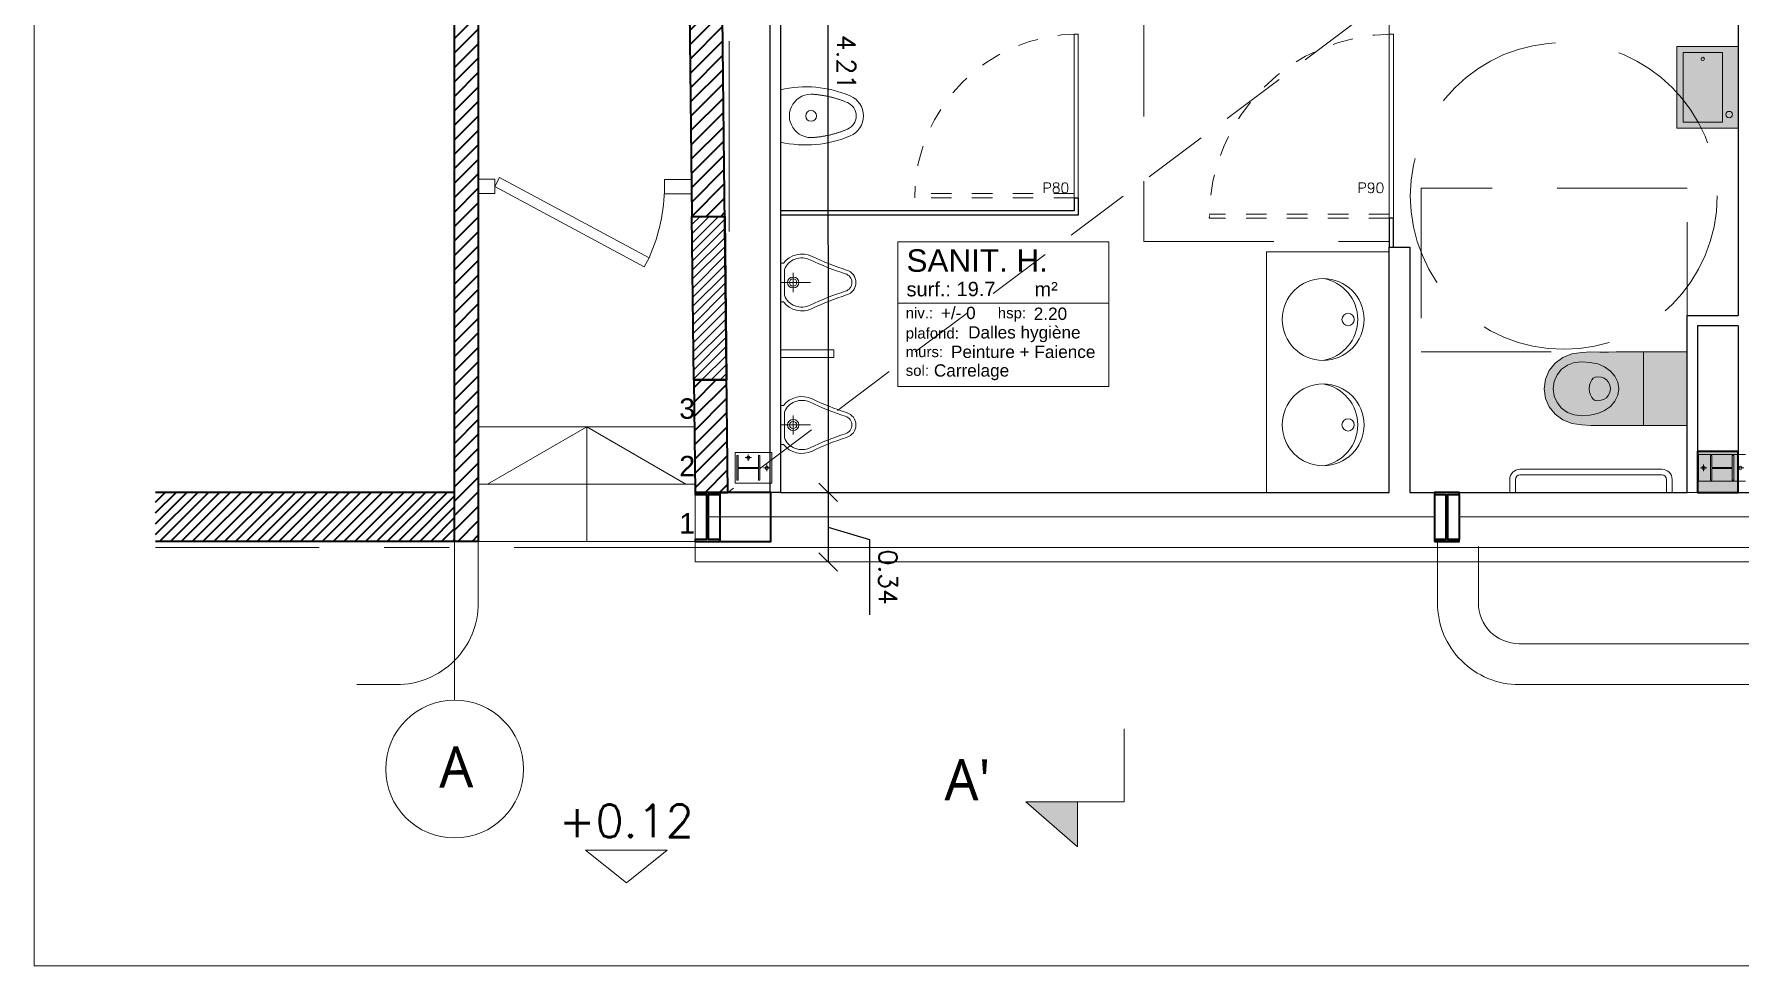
# Model space of a CAD drawing. Header units: metres. Extents: x -32.2 to 3, y -11.4 to 27.4.
# Drawn here: x -31 to -22.66, y -2.32 to 2.24 of the extents above; entities that cross this region are included whole.
import ezdxf
from ezdxf.enums import TextEntityAlignment as Align

# ---------------------------------------------------------------- set-up
doc = ezdxf.new("R2010")
doc.units = ezdxf.units.M
doc.header["$PDMODE"] = 35
for name, pattern in [('1808PS0Ex1$0$CENTER2', [28.575, 19.05, -3.175, 3.175, -3.175]), ('AXES', [2, 1.25, -0.25, 0.25, -0.25]), ('CONTINU', [0]), ('DASHED', [0.75, 0.5, -0.25]), ('DASHED2', [9.525, 6.35, -3.175]), ('INTERROMPU2', [9.525, 6.35, -3.175])]:
    doc.linetypes.add(name, pattern=pattern)
doc.layers.get('0').update_dxf_attribs({"linetype": 'CONTINUOUS'})
doc.layers.get('DEFPOINTS').update_dxf_attribs({"linetype": 'CONTINUOUS'})
for name, color, linetype, lineweight in [('1808PS0Ex1$0$Ar0-Axe2', 25, '1808PS0Ex1$0$CENTER2', 5), ('1808PS0Ex1$0$Ar2-Escalier', 25, 'CONTINUOUS', 9), ('1808PS0Ex1$0$Ar2-Maçon', 25, 'CONTINUOUS', 35), ('1808PS0Ex1$0$Ar2-Vue-FIN', 33, 'CONTINUOUS', 9), ('1808PS0Ex1$0$Ar7-Menuiserie', 25, 'CONTINUOUS', 9), ('Ar0-Axe1', 1, 'AXES', 5), ('Ar0-Cote', 1, 'CONTINUOUS', 5), ('Ar0-Etiquettes', 9, 'CONTINUOUS', 5), ('Ar0-Handicap', 8, 'INTERROMPU2', 5), ('Ar0-Hatch1', 1, 'CONTINUOUS', 5), ('Ar0-Niveau 2e', 1, 'CONTINUOUS', 5), ('Ar0-Texte1', 2, 'CONTINUOUS', 15), ('Ar0-Texte2', 6, 'CONTINUOUS', 15), ('Ar2-Maçon', 7, 'CONTINUOUS', 35), ('Ar2-Vue-FIN', 9, 'CONTINUOUS', 9), ('Ar3-Charpente', 6, 'CONTINUOUS', 18), ('Ar4-Plomberie', 1, 'CONTINUOUS', 5), ('Ar6-Cloison', 3, 'CONTINUOUS', 25), ('Ar6-Doublage', 2, 'CONTINUOUS', 25), ('Ar6-Projection', 1, 'DASHED2', 9), ('Ar7-Porte', 4, 'CONTINUOUS', 9), ('Ar8-Serrurerie', 4, 'CONTINUOUS', 18)]:
    doc.layers.add(name, color=color, linetype=linetype, lineweight=lineweight)
for name, color, linetype, lineweight, plot in [('1808PS0Ex1$0$Ar0-Invisible', 25, 'CONTINUOUS', 5, False), ('Ar0-Invisible', 42, 'CONTINUOUS', 5, False), ('Ar0-SU', 42, 'CONTINUOUS', 5, False)]:
    doc.layers.add(name, color=color, linetype=linetype, lineweight=lineweight, plot=plot)
doc.styles.add('1808PS0Ex1$0$arial', font='arial.ttf')
doc.styles.add('1808PS0Ex1$0$HELV', font='swiss.ttf')
doc.styles.add('arial', font='arial.ttf')
doc.styles.add('HELV', font='swiss.ttf')
doc.styles.get("Standard").update_dxf_attribs({"font": 'romans.shx'})
doc.linetypes.add('BATTING', pattern='A,0.0001,-0.1,[134,ltypeshp.shx,S=0.1,R=0,X=-0.1,Y=0],-0.2,[134,ltypeshp.shx,S=0.1,R=180,X=0.1,Y=0],-0.1', length=0.4001)
doc.dimstyles.new('50E', dxfattribs={"dimscale": 0.5, "dimtxt": 0.18, "dimasz": 0.18, "dimexe": 0.18, "dimexo": 0.0625, "dimgap": 0.09, "dimtad": 1, "dimzin": 0, "dimdsep": 46, "dimtxsty": 'Standard', "dimblk1": 'OBLIQUE', "dimblk2": 'OBLIQUE', "dimsah": 1, "dimcen": 0, "dimse1": 1, "dimse2": 1, "dimclrt": 256, "dimadec": 0, "dimazin": 0, "dimtfac": 1, "dimtofl": 0, "dimtmove": 0, "dimatfit": 3, "dimldrblk": 'OBLIQUE', "dimfxl": 1, "dimtolj": 1, "dimtzin": 0, "dimarcsym": 0})

# ---------------------------------------------------------------- blocks, each defined once
blk = doc.blocks.new('1808PS0Ex1$0$doors 83')
at = {"layer": '1808PS0Ex1$0$Ar7-Menuiserie'}
blk.add_lwpolyline([(0, 0), (0.7313, 0.3926), (0.7549, 0.3486), (0.0237, -0.0441), (0, 0)], dxfattribs=at)
at = {"layer": '1808PS0Ex1$0$Ar7-Menuiserie', "ltscale": 0.1}
blk.add_arc((-0.0392, -0.0048), 0.8692, 0.31956, 23.99179, dxfattribs=at)
blk = doc.blocks.new('1808PS0Ex1')
at = {"layer": '1808PS0Ex1$0$Ar2-Maçon'}
h = blk.add_hatch(dxfattribs=at)
h.set_pattern_fill('ANSI31', color=256, scale=0.4, style=0)
h.set_pattern_definition([(45, (-30.7073, -100), (-0.03535534, 0.03535534), [])])
h.paths.add_polyline_path([(-27.6167, 0.55), (-27.7769, 0.55), (-27.7706, 0), (-27.6106, 0)])
h.paths.add_polyline_path([(-28.7406, 9.2812), (-28.9006, 9.2812), (-28.9006, 6.0906), (-27.8406, 6.0906), (-27.7866, 1.3494), (-27.6262, 1.3494), (-27.6806, 6.2506), (-28.7406, 6.2506)])
h.paths.add_polyline_path([(-28.9006, 11.2112), (-28.7406, 11.2112), (-28.7406, 24.3785), (-6.0806, 24.3785), (-0.4017, 24.4068), (-0.3884, 23.602), (0.2715, 23.6128), (0.2551, 24.6101), (-6.0811, 24.5785), (-30.4082, 24.5785), (-30.4082, 24.3785), (-28.9006, 24.3785)])
h = blk.add_hatch(dxfattribs=at)
h.set_pattern_fill('ANSI31', color=256, scale=0.4, style=0)
h.set_pattern_definition([(45, (-28.946557, -100.24), (-0.03535534, 0.03535534), [])])
h.paths.add_polyline_path([(-28.8306, 5.2606), (-28.9466, 5.2606), (-28.9466, -0.24), (-28.8306, -0.24)])
h = blk.add_hatch(dxfattribs=at)
h.set_pattern_fill('ANSI31', color=256, scale=0.3, style=0)
h.set_pattern_definition([(45, (-30.7073, -0.24), (-0.0265165, 0.0265165), [])])
h.paths.add_polyline_path([(-28.9466, 0), (-30.4082, 0), (-30.4082, -0.24), (-28.9466, -0.24)])
at = {"layer": '1808PS0Ex1$0$Ar0-Axe2', "ltscale": 0.1}
for p, q in [((-28.9466, 26.0001), (-28.9466, -1.0162)), ((1.824, -0.27), (-30.4082, -0.27))]:
    blk.add_line(p, q, dxfattribs=at)
at = {"layer": '1808PS0Ex1$0$Ar0-Axe2'}
blk.add_circle((-28.9466, -1.3531), 0.3369, dxfattribs=at)
at = {"layer": '1808PS0Ex1$0$Ar0-Invisible'}
blk.add_lwpolyline([(2.9942, -2.3155), (-31.0021, -2.3155), (-31.0021, 26.1845), (2.9942, 26.1845)], close=True, dxfattribs=at)
at = {"layer": '1808PS0Ex1$0$Ar2-Escalier'}
for points in [[(-28.8306, 0.32), (-27.7706, 0.32)], [(-28.3006, 0.32), (-28.7855, 0.04)], [(-28.3006, -0.24), (-28.3006, 0.32)], [(-28.3006, 0.32), (-27.8156, 0.04)], [(-28.8306, 0.04), (-27.7706, 0.04)], [(-28.8306, -0.24), (-27.7706, -0.24)]]:
    blk.add_lwpolyline(points, dxfattribs=at)
at = {"layer": '1808PS0Ex1$0$Ar2-Maçon'}
for points in [[(-28.9006, 9.2812), (-28.9006, 6.0906), (-27.8406, 6.0906), (-27.7866, 1.3494)], [(-27.7769, 0.55), (-27.7706, 0), (-27.6106, 0), (-27.6806, 6.2506), (-28.7406, 6.2506), (-28.7406, 9.2812)], [(-28.8306, 5.2606), (-28.8306, -0.24), (-28.9466, -0.24), (-28.9466, 5.2606), (-28.8306, 5.2606)], [(-27.7866, 1.3494), (-27.6262, 1.3494)], [(-27.7769, 0.55), (-27.6167, 0.55)], [(-28.9466, 0), (-30.4082, 0)], [(-24.1556, -0.24), (-24.0356, -0.24), (-24.0356, -0.23), (-24.0906, -0.23), (-24.0906, -0.01), (-24.0356, -0.01), (-24.0356, 0), (-24.1556, 0), (-24.1556, -0.01), (-24.1006, -0.01), (-24.1006, -0.23), (-24.1556, -0.23), (-24.1556, -0.24)], [(-24.1556, -0.24), (-24.0356, -0.24), (-24.0356, -0.23), (-24.0906, -0.23), (-24.0906, -0.01), (-24.0356, -0.01), (-24.0356, 0), (-24.1556, 0), (-24.1556, -0.01), (-24.1006, -0.01), (-24.1006, -0.23), (-24.1556, -0.23), (-24.1556, -0.24)], [(-27.7706, -0.24), (-27.6506, -0.24), (-27.6506, -0.23), (-27.7056, -0.23), (-27.7056, -0.01), (-27.6506, -0.01), (-27.6506, 0), (-27.7706, 0), (-27.7706, -0.01), (-27.7156, -0.01), (-27.7156, -0.23), (-27.7706, -0.23), (-27.7706, -0.24)], [(-27.7706, -0.24), (-27.6506, -0.24), (-27.6506, -0.23), (-27.7056, -0.23), (-27.7056, -0.01), (-27.6506, -0.01), (-27.6506, 0), (-27.7706, 0), (-27.7706, -0.01), (-27.7156, -0.01), (-27.7156, -0.23), (-27.7706, -0.23), (-27.7706, -0.24)], [(-27.6506, -0.24), (-27.4006, -0.24), (-27.4006, 0), (-27.6506, 0), (-27.6506, -0.24)], [(-27.6506, -0.24), (-27.4006, -0.24), (-27.4006, 0), (-27.6506, 0), (-27.6506, -0.24)], [(-24.1556, -0.01), (-24.1556, -0.23)], [(-24.1556, -0.01), (-24.1556, -0.23)], [(-24.1556, -0.01), (-24.1556, -0.23)], [(-24.0356, -0.01), (-24.0356, -0.23)], [(-24.0356, -0.01), (-24.0356, -0.23)], [(-24.0356, -0.01), (-24.0356, -0.23)], [(-24.0356, -0.01), (-24.0356, -0.23)], [(-24.0356, -0.01), (-24.0356, -0.23)], [(-24.0356, -0.01), (-24.0356, -0.23)], [(-28.9466, -0.24), (-30.4082, -0.24)], [(-24.0356, -0.24), (-24.1556, -0.24)], [(-24.0356, -0.24), (-24.1556, -0.24)]]:
    blk.add_lwpolyline(points, dxfattribs=at)
at = {"layer": '1808PS0Ex1$0$Ar2-Vue-FIN'}
blk.add_lwpolyline([(-19.2806, 0), (-24.0356, 0)], dxfattribs=at)
for points in [[(-29.4251, -0.94), (-29.2306, -0.94, 0.414214), (-28.8306, -0.54), (-28.8306, -0.24)], [(-24.1418, -0.24), (-24.1418, -0.54, 0.414214), (-23.7418, -0.94), (-19.6606, -0.94)], [(-23.9418, -0.2651), (-23.9418, -0.54, 0.414214), (-23.7418, -0.74), (-19.6606, -0.74)]]:
    blk.add_lwpolyline(points, format="xyb", dxfattribs=at)
at = {"layer": '1808PS0Ex1$0$Ar7-Menuiserie'}
for points in [[(-28.8306, 1.4611), (-28.7506, 1.4611), (-28.7506, 1.5311), (-28.8306, 1.5311)], [(-28.8306, 1.4611), (-28.7506, 1.4611), (-28.7506, 1.5311), (-28.8306, 1.5311)], [(-28.8306, 1.4611), (-28.7506, 1.4611), (-28.7506, 1.5311), (-28.8306, 1.5311)], [(-27.7873, 1.4607), (-27.9206, 1.4607), (-27.9206, 1.5307), (-27.7873, 1.5307)], [(-27.7873, 1.4607), (-27.9206, 1.4607), (-27.9206, 1.5307), (-27.7873, 1.5307)], [(-27.7873, 1.4607), (-27.9206, 1.4607), (-27.9206, 1.5307), (-27.7873, 1.5307)], [(-27.7873, 1.4607), (-27.9206, 1.4607), (-27.9206, 1.5307), (-27.7873, 1.5307)], [(-27.7873, 1.4607), (-27.9206, 1.4607), (-27.9206, 1.5307), (-27.7873, 1.5307)], [(-27.7873, 1.4607), (-27.9206, 1.4607), (-27.9206, 1.5307), (-27.7873, 1.5307)]]:
    blk.add_lwpolyline(points, dxfattribs=at)
at = {"layer": '1808PS0Ex1$0$Ar7-Menuiserie', "xscale": -1, "rotation": 180}
blk.add_blockref('1808PS0Ex1$0$doors 83', (-28.7506, 1.4961), dxfattribs=at)
at = {"layer": '1808PS0Ex1$0$Ar0-Axe2', "insert": (-29.0239, -1.2437), "char_height": 0.2, "attachment_point": 1, "rotation": 0.69476, "style": '1808PS0Ex1$0$arial'}
blk.add_mtext_dynamic_manual_height_columns('{\\fSegoe UI Light|b0|i0|c0|p34;A}', width=4.621903, gutter_width=1, heights=[0], dxfattribs=at)
at = {"layer": '1808PS0Ex1$0$Ar2-Escalier', "char_height": 0.1, "attachment_point": 9, "style": '1808PS0Ex1$0$HELV'}
for s, insert in [('3\\P', (-27.7706, 0.3587)), ('2\\P', (-27.7706, 0.0787)), ('1\\P', (-27.7706, -0.2013))]:
    blk.add_mtext_dynamic_manual_height_columns(s, width=0.438254, gutter_width=4, heights=[0.2016], dxfattribs=dict(at, insert=insert))
blk = doc.blocks.new('VAR60x2')
for p, q in [((-0.6128, -0.6), (-0.6128, 0)), ((-0.6128, 0), (0.5635, 0)), ((0.5635, -0.6), (0.5635, 0)), ((-0.6128, -0.6), (0.5635, -0.6))]:
    blk.add_line(p, q)
for centre, radius in [((-0.2825, -0.3233), 0.2), ((0.2332, -0.3233), 0.2), ((-0.2825, -0.2013), 0.03), ((0.2332, -0.2013), 0.03)]:
    blk.add_circle(centre, radius)
for centre in [(-0.2825, -0.3566), (0.2332, -0.3566)]:
    blk.add_arc(centre, 0.2028, 9.46093, 170.53907)
blk = doc.blocks.new('WC2')
at = {"layer": 'Ar4-Plomberie'}
h = blk.add_hatch(color=255, dxfattribs=at)
h.dxf.hatch_style = 1
h.paths.add_polyline_path([(0.145, 0), (-0.145, 0, 0.157578), (-0.1105, -0.3869, 0.661383), (0.1104, -0.387, 0.157625)])
h.paths.add_polyline_path([(0.12, -0.17), (0.1199, -0.1741), (0.1194, -0.1782), (0.1193, -0.1823), (0.1188, -0.1864), (0.1187, -0.1906), (0.1182, -0.1946), (0.1178, -0.1987), (0.1174, -0.2028), (0.1169, -0.2069), (0.1165, -0.211), (0.1159, -0.2151), (0.1154, -0.2191), (0.1149, -0.2232), (0.1142, -0.2273), (0.1136, -0.2313), (0.113, -0.2354), (0.1123, -0.2395), (0.1117, -0.2435), (0.1107, -0.2475), (0.1101, -0.2516), (0.1093, -0.2556), (0.1087, -0.2597), (0.1059, -0.2717), (0.105, -0.2759), (0.1038, -0.2799), (0.103, -0.284), (0.1017, -0.288), (0.1009, -0.2921), (0.0997, -0.2962), (0.0986, -0.3002), (0.0975, -0.3042), (0.0963, -0.3082), (0.0951, -0.3122), (0.0938, -0.3162), (0.0926, -0.3202), (0.0913, -0.3242), (0.0899, -0.3282), (0.0886, -0.3321), (0.0873, -0.3361), (0.0858, -0.34), (0.0844, -0.344), (0.0828, -0.3479), (0.0814, -0.3518), (0.08, -0.3557), (0.0786, -0.3597), (0.0736, -0.3713, -0.661119), (-0.0736, -0.3714), (-0.0786, -0.3597), (-0.08, -0.3557), (-0.0814, -0.3518), (-0.0828, -0.3479), (-0.0844, -0.344), (-0.0858, -0.34), (-0.0873, -0.3361), (-0.0886, -0.3321), (-0.0899, -0.3282), (-0.0913, -0.3242), (-0.0926, -0.3202), (-0.0938, -0.3162), (-0.0951, -0.3122), (-0.0963, -0.3082), (-0.0975, -0.3042), (-0.0986, -0.3002), (-0.0997, -0.2962), (-0.1009, -0.2921), (-0.1017, -0.288), (-0.103, -0.284), (-0.1038, -0.2799), (-0.105, -0.2759), (-0.1059, -0.2717), (-0.1087, -0.2597), (-0.1093, -0.2556), (-0.1101, -0.2516), (-0.1107, -0.2475), (-0.1117, -0.2435), (-0.1123, -0.2395), (-0.113, -0.2354), (-0.1136, -0.2313), (-0.1142, -0.2273), (-0.1149, -0.2232), (-0.1154, -0.2191), (-0.1159, -0.2151), (-0.1165, -0.211), (-0.1169, -0.2069), (-0.1174, -0.2028), (-0.1178, -0.1987), (-0.1182, -0.1946), (-0.1187, -0.1906), (-0.1188, -0.1864), (-0.1193, -0.1823), (-0.1194, -0.1782), (-0.1199, -0.1741), (-0.12, -0.17, -1)], flags=16)
h.paths.add_polyline_path([(0.03, -0.17, -1), (-0.03, -0.17, -1)], flags=0)
h.paths.add_polyline_path([(-0.12, -0.17), (-0.1199, -0.1741), (-0.1194, -0.1782), (-0.1193, -0.1823), (-0.1188, -0.1864), (-0.1187, -0.1906), (-0.1182, -0.1946), (-0.1178, -0.1987), (-0.1174, -0.2028), (-0.1169, -0.2069), (-0.1165, -0.211), (-0.1159, -0.2151), (-0.1154, -0.2191), (-0.1149, -0.2232), (-0.1142, -0.2273), (-0.1136, -0.2313), (-0.113, -0.2354), (-0.1123, -0.2395), (-0.1117, -0.2435), (-0.1107, -0.2475), (-0.1101, -0.2516), (-0.1093, -0.2556), (-0.1087, -0.2597), (-0.1059, -0.2717), (-0.105, -0.2759), (-0.1038, -0.2799), (-0.103, -0.284), (-0.1017, -0.288), (-0.1009, -0.2921), (-0.0997, -0.2962), (-0.0986, -0.3002), (-0.0975, -0.3042), (-0.0963, -0.3082), (-0.0951, -0.3122), (-0.0938, -0.3162), (-0.0926, -0.3202), (-0.0913, -0.3242), (-0.0899, -0.3282), (-0.0886, -0.3321), (-0.0873, -0.3361), (-0.0858, -0.34), (-0.0844, -0.344), (-0.0828, -0.3479), (-0.0814, -0.3518), (-0.08, -0.3557), (-0.0786, -0.3597), (-0.0736, -0.3714, 0.661119), (0.0736, -0.3713), (0.0786, -0.3597), (0.08, -0.3557), (0.0814, -0.3518), (0.0828, -0.3479), (0.0844, -0.344), (0.0858, -0.34), (0.0873, -0.3361), (0.0886, -0.3321), (0.0899, -0.3282), (0.0913, -0.3242), (0.0926, -0.3202), (0.0938, -0.3162), (0.0951, -0.3122), (0.0963, -0.3082), (0.0975, -0.3042), (0.0986, -0.3002), (0.0997, -0.2962), (0.1009, -0.2921), (0.1017, -0.288), (0.103, -0.284), (0.1038, -0.2799), (0.105, -0.2759), (0.1059, -0.2717), (0.1087, -0.2597), (0.1093, -0.2556), (0.1101, -0.2516), (0.1107, -0.2475), (0.1117, -0.2435), (0.1123, -0.2395), (0.113, -0.2354), (0.1136, -0.2313), (0.1142, -0.2273), (0.1149, -0.2232), (0.1154, -0.2191), (0.1159, -0.2151), (0.1165, -0.211), (0.1169, -0.2069), (0.1174, -0.2028), (0.1178, -0.1987), (0.1182, -0.1946), (0.1187, -0.1906), (0.1188, -0.1864), (0.1193, -0.1823), (0.1194, -0.1782), (0.1199, -0.1741), (0.12, -0.17, 1)], flags=16)
blk.add_line((-0.145, 0), (0.145, 0), dxfattribs=at)
for points in [[(-0.12, -0.17), (-0.1199, -0.1741), (-0.1194, -0.1782), (-0.1193, -0.1823), (-0.1188, -0.1864), (-0.1187, -0.1906), (-0.1182, -0.1946), (-0.1178, -0.1987), (-0.1174, -0.2028), (-0.1169, -0.2069), (-0.1165, -0.211), (-0.1159, -0.2151), (-0.1154, -0.2191), (-0.1149, -0.2232), (-0.1142, -0.2273), (-0.1136, -0.2313), (-0.113, -0.2354), (-0.1123, -0.2395), (-0.1117, -0.2435), (-0.1107, -0.2475), (-0.1101, -0.2516), (-0.1093, -0.2556), (-0.1087, -0.2597), (-0.1059, -0.2717), (-0.105, -0.2759), (-0.1038, -0.2799), (-0.103, -0.284), (-0.1017, -0.288), (-0.1009, -0.2921), (-0.0997, -0.2962), (-0.0986, -0.3002), (-0.0975, -0.3042), (-0.0963, -0.3082), (-0.0951, -0.3122), (-0.0938, -0.3162), (-0.0926, -0.3202), (-0.0913, -0.3242), (-0.0899, -0.3282), (-0.0886, -0.3321), (-0.0873, -0.3361), (-0.0858, -0.34), (-0.0844, -0.344), (-0.0828, -0.3479), (-0.0814, -0.3518), (-0.08, -0.3557), (-0.0786, -0.3597), (-0.0736, -0.3713)], [(0.12, -0.17), (0.1199, -0.1741), (0.1194, -0.1782), (0.1193, -0.1823), (0.1188, -0.1864), (0.1187, -0.1906), (0.1182, -0.1946), (0.1178, -0.1987), (0.1174, -0.2028), (0.1169, -0.2069), (0.1165, -0.211), (0.1159, -0.2151), (0.1154, -0.2191), (0.1149, -0.2232), (0.1142, -0.2273), (0.1136, -0.2313), (0.113, -0.2354), (0.1123, -0.2395), (0.1117, -0.2435), (0.1107, -0.2475), (0.1101, -0.2516), (0.1093, -0.2556), (0.1087, -0.2597), (0.1059, -0.2717), (0.105, -0.2759), (0.1038, -0.2799), (0.103, -0.284), (0.1017, -0.288), (0.1009, -0.2921), (0.0997, -0.2962), (0.0986, -0.3002), (0.0975, -0.3042), (0.0963, -0.3082), (0.0951, -0.3122), (0.0938, -0.3162), (0.0926, -0.3202), (0.0913, -0.3242), (0.0899, -0.3282), (0.0886, -0.3321), (0.0873, -0.3361), (0.0858, -0.34), (0.0844, -0.344), (0.0828, -0.3479), (0.0814, -0.3518), (0.08, -0.3557), (0.0786, -0.3597), (0.0736, -0.3713)]]:
    blk.add_lwpolyline(points, dxfattribs=at)
blk.add_circle((0, -0.17), 0.03, dxfattribs=at)
for centre, radius, start, end in [((0.4709, -0.14), 0.6316, 167.19287, 203.0127), ((0, -0.17), 0.12, 352.4736, 187.5239), ((-0.4709, -0.14), 0.6316, 336.9874, 12.80713), ((0, -0.34), 0.08, 203.0126, 337.2732), ((0, -0.34), 0.12, 203.0126, 336.9874)]:
    blk.add_arc(centre, radius, start, end, dxfattribs=at)
blk = doc.blocks.new('B9')
at = {"layer": 'Ar4-Plomberie'}
h = blk.add_hatch(color=255, dxfattribs=at)
h.dxf.hatch_style = 1
h.paths.add_polyline_path([(-0.1188, -0.179, -0.451528), (-0.0672, -0.05), (0, -0.05), (0, -0.03), (-0.1012, -0.03), (-0.1012, -0.0454, 0.371247), (-0.1367, -0.188, -0.035909), (-0.0648, -0.3601, 0.322243), (0, -0.4067, 0.322243), (0.0648, -0.3601, -0.035909), (0.1367, -0.188, 0.371247), (0.1012, -0.0454), (0.1012, -0.03), (0, -0.03), (0, -0.05), (0.0672, -0.05, -0.451528), (0.1188, -0.179, 0.035909), (0.0459, -0.3538, -0.322243), (0, -0.3867, -0.322243), (-0.0459, -0.3538, 0.035909)])
h.paths.add_polyline_path([(0, -0.0933), (-0.0186, -0.0933, 0.414214), (0, -0.1119)], flags=16)
h.paths.add_polyline_path([(0.0186, -0.0933), (0, -0.0933), (0, -0.1119, 0.414214)], flags=16)
h.paths.add_polyline_path([(0, -0.0747), (0, -0.0933), (0.0186, -0.0933, 0.414214)], flags=16)
h.paths.add_polyline_path([(0, -0.0747, 0.414214), (-0.0186, -0.0933), (0, -0.0933)], flags=16)
h = blk.add_hatch(color=255, dxfattribs=at)
h.dxf.hatch_style = 1
h.paths.add_polyline_path([(0.1188, -0.179, 0.451528), (0.0672, -0.05), (0, -0.05), (0, -0.0647, -0.414214), (0.0286, -0.0933, -1), (-0.0286, -0.0933, -0.414214), (0, -0.0647), (0, -0.05), (-0.0672, -0.05, 0.451528), (-0.1188, -0.179, -0.035909), (-0.0459, -0.3538, 0.322243), (0, -0.3867, 0.322243), (0.0459, -0.3538, -0.035909)], flags=17)
h.paths.add_polyline_path([(0, -0.0933), (-0.0186, -0.0933, 0.414214), (0, -0.1119)], flags=16)
h.paths.add_polyline_path([(0.0186, -0.0933), (0, -0.0933), (0, -0.1119, 0.414214)], flags=16)
h.paths.add_polyline_path([(0, -0.0747), (0, -0.0933), (0.0186, -0.0933, 0.414214)], flags=16)
h.paths.add_polyline_path([(0, -0.0747, 0.414214), (-0.0186, -0.0933), (0, -0.0933)], flags=16)
h = blk.add_hatch(color=255, dxfattribs=at)
h.dxf.hatch_style = 1
h.paths.add_polyline_path([(0, -0.0647, 0.414214), (-0.0286, -0.0933), (-0.0186, -0.0933, -0.414214), (0, -0.0747)])
h = blk.add_hatch(color=255, dxfattribs=at)
h.dxf.hatch_style = 1
h.paths.add_polyline_path([(0, -0.0647), (0, -0.0747, -0.414214), (0.0186, -0.0933), (0.0286, -0.0933, 0.414214)])
h = blk.add_hatch(color=255, dxfattribs=at)
h.dxf.hatch_style = 1
h.paths.add_polyline_path([(-0.0186, -0.0933), (-0.0286, -0.0933, 0.414214), (0, -0.1219), (0, -0.1119, -0.414214)])
h = blk.add_hatch(color=255, dxfattribs=at)
h.dxf.hatch_style = 1
h.paths.add_polyline_path([(0.0286, -0.0933), (0.0186, -0.0933, -0.414214), (0, -0.1119), (0, -0.1219, 0.414214)])
at = {"layer": 'Ar4-Plomberie', "linetype": 'CONTINU'}
for p, q in [((-0.1012, -0.03), (-0.1012, -0.0454)), ((-0.1012, -0.03), (0.1012, -0.03)), ((-0.0672, -0.05), (0, -0.05)), ((0.0672, -0.05), (0, -0.05)), ((0.1012, -0.03), (0.1012, -0.0454))]:
    blk.add_line(p, q, dxfattribs=at)
at = {"layer": 'Ar4-Plomberie', "linetype": 'AXES'}
blk.add_line((0, -0.03), (0, -0.18), dxfattribs=at)
blk.add_lwpolyline([(-0.05, -0.0933), (0.05, -0.0933)], close=True, dxfattribs=at)
at = {"layer": 'Ar4-Plomberie', "linetype": 'CONTINU'}
for radius in [0.0286, 0.0186]:
    blk.add_circle((0, -0.0933), radius, dxfattribs=at)
for centre, radius, start, end in [((-0.0361, -0.1373), 0.1126, 125.31234, 206.7816), ((-0.0361, -0.1373), 0.0926, 109.5795, 206.7816), ((0.0361, -0.1373), 0.0926, 333.2184, 70.4205), ((0.0361, -0.1373), 0.1126, 333.2184, 54.68766), ((-1.2972, -0.7738), 1.3, 18.55533, 26.7816), ((-1.2972, -0.7738), 1.32, 18.55533, 26.7816), ((1.2972, -0.7738), 1.32, 153.2184, 161.44467), ((1.2972, -0.7738), 1.3, 153.2184, 161.44467), ((0, -0.3384), 0.0684, 198.05553, 270), ((0, -0.3384), 0.0484, 198.05553, 270), ((0, -0.3384), 0.0484, 270, 341.94447), ((0, -0.3384), 0.0684, 270, 341.94447)]:
    blk.add_arc(centre, radius, start, end, dxfattribs=at)
blk = doc.blocks.new('barre')
h = blk.add_hatch(color=255)
h.dxf.hatch_style = 1
h.paths.add_polyline_path([(-0.05, 0.0807), (-0.7444, 0.0807, 0.414214), (-0.7944, 0.0307), (-0.7944, -0.0307), (-0.7672, -0.0307), (-0.7672, 0.0307, -0.414214), (-0.7444, 0.0534), (-0.05, 0.0534, -0.414214), (-0.0273, 0.0307), (-0.0273, -0.0307), (0, -0.0307), (0, 0.0307, 0.414214)])
blk = doc.blocks.new('B22-PMR')
at = {"layer": 'Ar4-Plomberie'}
h = blk.add_hatch(color=255, dxfattribs=at)
h.dxf.hatch_style = 1
h.paths.add_polyline_path([(-0.1723, 0.1981), (-0.1722, -0.0107), (-0.1715, -0.186), (-0.1716, -0.2292), (-0.172, -0.2724), (-0.1692, -0.316), (-0.163, -0.3651), (-0.1452, -0.4093), (-0.1175, -0.4468), (-0.0818, -0.4757), (-0.0395, -0.4944), (0.0077, -0.5007), (0.0548, -0.4944), (0.0971, -0.4757), (0.1329, -0.4468), (0.1605, -0.4093), (0.1783, -0.3651), (0.1846, -0.316), (0.1874, -0.2724), (0.187, -0.2292), (0.1868, -0.186), (0.1875, -0.0107), (0.1877, 0.1981)])
at = {"layer": 'Ar0-Handicap', "ltscale": 0.1}
blk.add_lwpolyline([(-0.9723, -1.1019), (-0.1723, -1.1019), (-0.1723, 0.1981), (-0.9723, 0.1981)], close=True, dxfattribs=at)
at = {"layer": 'Ar4-Plomberie'}
for p, q in [((-0.1723, -0.0146), (0.1875, -0.0146)), ((-0.0534, -0.1548), (-0.0789, -0.1768)), ((-0.0243, -0.1407), (-0.0534, -0.1548)), ((0.0077, -0.1357), (-0.0243, -0.1407)), ((0.0396, -0.1407), (0.0077, -0.1357)), ((0.0687, -0.1548), (0.0396, -0.1407)), ((0.0943, -0.1768), (0.0687, -0.1548)), ((-0.1141, -0.2389), (-0.1211, -0.277)), ((-0.0997, -0.2053), (-0.1141, -0.2389)), ((-0.0789, -0.1768), (-0.0997, -0.2053)), ((-0.0509, -0.2388), (-0.0483, -0.2227)), ((-0.0492, -0.252), (-0.0509, -0.2388)), ((-0.0483, -0.2227), (-0.044, -0.2069)), ((-0.044, -0.2069), (-0.0365, -0.1961)), ((-0.0365, -0.1961), (-0.026, -0.1872)), ((-0.026, -0.1872), (-0.0143, -0.1809)), ((-0.0143, -0.1809), (-0.0032, -0.1775)), ((-0.0032, -0.1775), (0.0077, -0.1764)), ((0.0077, -0.1764), (0.0185, -0.1775)), ((0.0185, -0.1775), (0.0296, -0.1809)), ((0.0296, -0.1809), (0.0414, -0.1872)), ((0.0414, -0.1872), (0.0519, -0.1961)), ((0.0519, -0.1961), (0.0593, -0.2069)), ((0.0593, -0.2069), (0.0637, -0.2227)), ((0.0637, -0.2227), (0.0663, -0.2388)), ((0.0663, -0.2388), (0.0646, -0.252)), ((0.115, -0.2053), (0.0943, -0.1768)), ((0.1294, -0.2389), (0.115, -0.2053)), ((0.1364, -0.277), (0.1294, -0.2389)), ((-0.1211, -0.277), (-0.1244, -0.3145)), ((-0.1244, -0.3145), (-0.1206, -0.3538)), ((-0.0439, -0.2607), (-0.0492, -0.252)), ((-0.035, -0.2684), (-0.0439, -0.2607)), ((-0.0231, -0.2746), (-0.035, -0.2684)), ((-0.0089, -0.2786), (-0.0231, -0.2746)), ((0.0077, -0.2801), (-0.0089, -0.2786)), ((0.0243, -0.2786), (0.0077, -0.2801)), ((0.0384, -0.2746), (0.0243, -0.2786)), ((0.0504, -0.2684), (0.0384, -0.2746)), ((0.0592, -0.2607), (0.0504, -0.2684)), ((0.0646, -0.252), (0.0592, -0.2607)), ((0.136, -0.3538), (0.1397, -0.3145)), ((0.1397, -0.3145), (0.1364, -0.277)), ((-0.1206, -0.3538), (-0.1079, -0.3873)), ((-0.1079, -0.3873), (-0.0873, -0.4157)), ((-0.0873, -0.4157), (-0.0603, -0.4376)), ((0.0756, -0.4376), (0.1026, -0.4157)), ((0.1026, -0.4157), (0.1232, -0.3873)), ((0.1232, -0.3873), (0.136, -0.3538)), ((-0.0603, -0.4376), (-0.0283, -0.4518)), ((-0.0283, -0.4518), (0.0077, -0.4568)), ((0.0077, -0.4568), (0.0436, -0.4518)), ((0.0436, -0.4518), (0.0756, -0.4376))]:
    blk.add_line(p, q, dxfattribs=at)
blk.add_lwpolyline([(-0.1723, 0.1981), (-0.1722, -0.0107), (-0.1715, -0.186), (-0.1716, -0.2292), (-0.172, -0.2724), (-0.1692, -0.316), (-0.163, -0.3651), (-0.1452, -0.4093), (-0.1175, -0.4468), (-0.0818, -0.4757), (-0.0395, -0.4944), (0.0077, -0.5007), (0.0548, -0.4944), (0.0971, -0.4757), (0.1329, -0.4468), (0.1605, -0.4093), (0.1783, -0.3651), (0.1846, -0.316), (0.1874, -0.2724), (0.187, -0.2292), (0.1868, -0.186), (0.1875, -0.0107), (0.1877, 0.1981)], close=True, dxfattribs=at)
blk.add_lwpolyline([(0.5148, -0.6417), (0.4522, -0.6417, -0.414153), (0.429, -0.619), (0.429, 0.075, -0.414153), (0.4522, 0.0977), (0.5148, 0.0977), (0.5148, 0.1249), (0.4522, 0.1249, 0.414153), (0.4012, 0.075), (0.4012, -0.619, 0.414153), (0.4522, -0.669), (0.5148, -0.669)], format="xyb", close=True, dxfattribs=at)
at = {"layer": 'Ar4-Plomberie', "xscale": -0.9993387984527544, "yscale": 1.019808204382969, "zscale": 0.9993387984527544, "rotation": 90}
blk.add_blockref('barre', (0.4835, -0.669), dxfattribs=at)
blk = doc.blocks.new('Etiq-BIG-piece')
at = {"layer": 'Ar0-Texte1'}
blk.add_lwpolyline([(-0.4659, 0.6589), (0.5659, 0.6589), (0.5659, 0.3576), (-0.4659, 0.3576)], close=True, dxfattribs=at)
at = {"layer": 'Ar0-Texte2'}
blk.add_lwpolyline([(-0.4659, 0.6589), (0.5659, 0.6589), (0.5659, -0.05), (-0.4659, -0.05)], close=True, dxfattribs=at)
at = {"layer": 'Ar0-Texte1', "char_height": 0.07, "width": 0.155302, "attachment_point": 1, "style": 'HELV'}
for s, insert in [('surf.:', (-0.423, 0.4616)), ('m²', (0.2025, 0.4616))]:
    blk.add_mtext(s, dxfattribs=dict(at, insert=insert))
at = {"layer": 'Ar0-Texte1', "style": 'HELV'}
blk.add_attdef('NOM', (-0.423, 0.5117), '', height=0.11, rotation=360, dxfattribs=at)
blk.add_attdef('SURFACE', (-0.1783, 0.3926), '', height=0.07, dxfattribs=at)
at = {"layer": 'Ar0-Texte2', "width": 0.141184, "attachment_point": 1, "style": 'HELV'}
for s, insert, char_height in [('{\\fArial|b0|i0|c0|p34;niv.:}', (-0.4269, 0.3364), 0.052306), ('{\\fArial|b0|i0|c0|p34;hsp:}', (0.0233, 0.3364), 0.05229), ('{\\fArial|b0|i0|c0|p34;plafond:}', (-0.4269, 0.2377), 0.052306), ('{\\fArial|b0|i0|c0|p34;murs:}', (-0.4269, 0.1466), 0.052306), ('{\\fArial|b0|i0|c0|p34;sol:}', (-0.4269, 0.0554), 0.052306)]:
    blk.add_mtext(s, dxfattribs=dict(at, insert=insert, char_height=char_height))
at = {"layer": 'Ar0-Texte2', "style": 'HELV'}
for tag, p in [('NIV', (-0.2549, 0.2805)), ('HSP', (0.1991, 0.2767)), ('MTX-P', (-0.1218, 0.1855)), ('MTX-MURS', (-0.2055, 0.0904)), ('MTX-SOL', (-0.2891, -0.0007))]:
    blk.add_attdef(tag, p, '', height=0.06, rotation=360, dxfattribs=at)
blk = doc.blocks.new('niv0')
blk.add_lwpolyline([(-0.25, 0.2), (0.25, 0.2), (0, 0)], close=True)
blk.add_attdef('NIV0', text='', height=0.2).set_placement((0, 0.278), align=Align.CENTER)
blk = doc.blocks.new('1808-Porte 80 2mm')
at = {"layer": 'Ar7-Porte', "color": 250, "linetype": 'DASHED', "ltscale": 0.06}
for p, q in [((-25.9474, 2.3913), (-26.7274, 2.3913)), ((-25.9474, 2.4113), (-26.7272, 2.4113))]:
    blk.add_line(p, q, dxfattribs=at)
at = {"layer": 'Ar7-Porte'}
blk.add_lwpolyline([(-25.9474, 3.1913), (-25.9474, 2.3913), (-25.9274, 2.3913), (-25.9274, 3.1913)], close=True, dxfattribs=at)
at = {"layer": 'Ar7-Porte', "color": 250, "linetype": 'DASHED', "ltscale": 0.06}
blk.add_arc((-25.9274, 2.3913), 0.8, 90, 180, dxfattribs=at)
at = {"layer": 'Ar7-Porte'}
blk.add_text('P80', height=0.05, dxfattribs=at).set_placement((-26.1022, 2.4144))
blk = doc.blocks.new('1808-Porte 90 2mm')
at = {"layer": 'Ar7-Porte', "color": 250, "linetype": 'DASHED', "ltscale": 0.06}
for p, q in [((-24.4074, 1.3413), (-25.2874, 1.3413)), ((-24.4074, 1.3613), (-25.2872, 1.3613))]:
    blk.add_line(p, q, dxfattribs=at)
at = {"layer": 'Ar7-Porte'}
blk.add_lwpolyline([(-24.4074, 2.2413), (-24.4074, 1.3413), (-24.3874, 1.3413), (-24.3874, 2.2413)], close=True, dxfattribs=at)
at = {"layer": 'Ar7-Porte', "color": 250, "linetype": 'DASHED', "ltscale": 0.06}
blk.add_arc((-24.3874, 1.3413), 0.9, 90, 180, dxfattribs=at)
at = {"layer": 'Ar7-Porte', "text_generation_flag": 6}
blk.add_text('P90', height=0.05, rotation=180, dxfattribs=at).set_placement((-24.5622, 1.4644))
blk = doc.blocks.new('LAVE MAIN PMR Plan')
at = {"layer": 'Ar0-Handicap'}
h = blk.add_hatch(color=255, dxfattribs=at)
h.dxf.hatch_style = 1
h.paths.add_polyline_path([(-19.614, -48.2989), (-19.614, -47.8989), (-19.314, -47.8989), (-19.314, -48.2989)])
at = {"layer": 'Ar4-Plomberie'}
for points in [[(-19.614, -48.2989), (-19.614, -47.8989), (-19.314, -47.8989), (-19.314, -48.2989)], [(-19.584, -48.2689), (-19.584, -47.9289), (-19.3911, -47.9289), (-19.3911, -48.2689)]]:
    blk.add_lwpolyline(points, close=True, dxfattribs=at)
for centre, radius in [((-19.4875, -47.96), 0.00795), ((-19.3587, -48.2321), 0.0157)]:
    blk.add_circle(centre, radius, dxfattribs=at)
blk = doc.blocks.new('_OBLIQUE')
at = {"color": 0, "linetype": 'ByBlock'}
blk.add_line((-0.5, -0.5), (0.5, 0.5), dxfattribs=at)
blk = doc.blocks.new('*D43')
at = {"layer": 'Ar0-Cote', "color": 0, "lineweight": -2, "transparency": 16777216}
blk.add_line((-27.1227, 4.206), (-27.1205, 0.0002), dxfattribs=at)
at = {"layer": 'DEFPOINTS', "color": 0, "transparency": 16777216}
for p in [(-27.6187, 4.2058), (-27.4106, 0), (-27.1205, 0.0002)]:
    blk.add_point(p, dxfattribs=at)
at = {"layer": 'Ar0-Cote', "color": 0, "lineweight": -2, "transparency": 16777216, "xscale": 0.09, "yscale": 0.09, "zscale": 0.09}
for p, rotation in [((-27.1227, 4.206), 90.02999793016518), ((-27.1205, 0.0002), 270.0299979301652)]:
    blk.add_blockref('_OBLIQUE', p, dxfattribs=dict(at, rotation=rotation))
at = {"layer": 'Ar0-Cote', "transparency": 16777216, "insert": (-27.0316, 2.1031), "char_height": 0.09, "attachment_point": 5, "rotation": 270.03}
blk.add_mtext('\\A1;4.21', dxfattribs=at)
blk = doc.blocks.new('*D44')
at = {"layer": 'Ar0-Cote', "color": 0, "lineweight": -2, "transparency": 16777216}
for p, q in [((-27.1205, 0.0002), (-27.1203, -0.3398)), ((-27.1204, -0.1698), (-26.9179, -0.2305)), ((-26.9179, -0.2305), (-26.9177, -0.5991))]:
    blk.add_line(p, q, dxfattribs=at)
at = {"layer": 'DEFPOINTS', "color": 0, "transparency": 16777216}
for p in [(-27.4106, 0), (-27.4106, -0.34), (-27.1203, -0.3398)]:
    blk.add_point(p, dxfattribs=at)
at = {"layer": 'Ar0-Cote', "color": 0, "lineweight": -2, "transparency": 16777216, "xscale": 0.09, "yscale": 0.09, "zscale": 0.09}
for p, rotation in [((-27.1205, 0.0002), 90.02999793016518), ((-27.1203, -0.3398), 270.0299979301652)]:
    blk.add_blockref('_OBLIQUE', p, dxfattribs=dict(at, rotation=rotation))
at = {"layer": 'Ar0-Cote', "transparency": 16777216, "insert": (-26.8278, -0.4147), "char_height": 0.09, "attachment_point": 5, "rotation": 270.03}
blk.add_mtext('\\A1;0.34', dxfattribs=at)
blk = doc.blocks.new('A$C72130BBE')
for points in [[(149, 122.5), (149, 180), (157, 180), (157, 60), (149, 60), (149, 117.5), (51, 117.5), (51, 60), (43, 60), (43, 180), (51, 180), (51, 122.5)], [(4909, 122.5), (4909, 180), (4917, 180), (4917, 60), (4909, 60), (4909, 117.5), (4811, 117.5), (4811, 60), (4803, 60), (4803, 180), (4811, 180), (4811, 122.5)]]:
    blk.add_hatch(color=256).paths.add_polyline_path(points, flags=17)
for p, q in [((215, 195), (35, 195)), ((35, 195), (35, 45)), ((43, 60), (43, 180)), ((43, 180), (51, 180)), ((51, 180), (51, 122.5)), ((116, 170), (84, 170)), ((100, 154), (100, 186)), ((157, 180), (149, 180)), ((149, 180), (149, 122.5)), ((157, 180), (157, 60)), ((215, 195), (215, 45)), ((4745, 185), (4745, 55)), ((4745, 185), (4975, 185)), ((4803, 60), (4803, 180)), ((4803, 180), (4811, 180)), ((4811, 180), (4811, 122.5)), ((4917, 180), (4909, 180)), ((4909, 180), (4909, 122.5)), ((4917, 180), (4917, 60)), ((51, 122.5), (149, 122.5)), ((149, 117.5), (51, 117.5)), ((51, 117.5), (51, 60)), ((149, 60), (149, 117.5)), ((174, 120), (206, 120)), ((190, 104), (190, 136)), ((4786, 120), (4754, 120)), ((4770, 136), (4770, 104)), ((4811, 122.5), (4909, 122.5)), ((4909, 117.5), (4811, 117.5)), ((4811, 117.5), (4811, 60)), ((4909, 60), (4909, 117.5)), ((4966, 120), (4934, 120)), ((215, 45), (35, 45)), ((51, 60), (43, 60)), ((157, 60), (149, 60)), ((4745, 55), (4975, 55)), ((4811, 60), (4803, 60)), ((4917, 60), (4909, 60))]:
    blk.add_line(p, q)
for centre in [(100, 170), (190, 120), (4770, 120), (4950, 120)]:
    blk.add_circle(centre, 8)

msp = doc.modelspace()

# ---------------------------------------------------------------- hatches: boundary and pattern name
at = {"layer": 'Ar0-Axe1'}
msp.add_hatch(color=256, dxfattribs=at).paths.add_polyline_path([(-25.9022, -1.5127), (-25.9022, -1.7331), (-26.1545, -1.5127)])
at = {"layer": 'Ar0-Hatch1'}
h = msp.add_hatch(dxfattribs=at)
h.set_pattern_fill('ANSI31', color=256, scale=0.01)
h.paths.add_polyline_path([(-9.5839, 7.0345), (-9.4242, 7.0345), (-9.4242, 7.9345), (-9.5839, 7.9345)])
h.paths.add_polyline_path([(-9.4201, 4.627), (-9.5809, 4.627), (-9.5809, 5.527), (-9.4201, 5.527)])
h.paths.add_polyline_path([(-9.4201, 2.7451), (-9.5809, 2.7451), (-9.5809, 3.6451), (-9.4201, 3.6451)])
h.paths.add_polyline_path([(-27.6167, 0.55), (-27.7769, 0.55), (-27.7866, 1.3494), (-27.6258, 1.3494)])
h.paths.add_polyline_path([(-9.5844, 8.6237), (-9.4247, 8.6237), (-9.4251, 9.2472), (-9.5848, 9.2472)])
at = {"layer": 'Ar2-Maçon'}
h = msp.add_hatch(color=250, dxfattribs=at)
h.dxf.hatch_style = 1
h.paths.add_polyline_path([(-22.8711, -0.0001), (-22.6711, -0.0001), (-22.6711, 0.1999), (-22.8711, 0.1999)])

# ---------------------------------------------------------------- linework, layer by layer
at = {"layer": 'Ar0-Axe1'}
for points in [[(-26.1545, -1.5127), (-25.6731, -1.5127), (-25.6731, -1.1566)], [(-26.1545, -1.5127), (-25.9022, -1.7331), (-25.9022, -1.5127)]]:
    msp.add_lwpolyline(points, dxfattribs=at)
at = {"layer": 'Ar0-Handicap', "ltscale": 0.1}
msp.add_lwpolyline([(-25.5774, 3.4263), (-25.5774, 1.2263), (-24.3774, 1.2263), (-24.3774, 3.4263)], close=True, dxfattribs=at)
at = {"layer": 'Ar0-Handicap'}
for points in [[(-27.6037, 2.2063), (-27.6037, 1.2763)], [(-27.4037, 2.2063), (-27.4037, 1.2763)], [(-27.3537, 2.2063), (-27.3537, 1.2763)], [(-27.4037, 1.2063), (-27.4037, 0)], [(-27.3537, 1.2063), (-27.3537, 0)]]:
    msp.add_lwpolyline(points, dxfattribs=at)
at = {"layer": 'Ar0-Handicap', "ltscale": 0.1}
msp.add_circle((-23.5245, 1.4499), 0.75, dxfattribs=at)
at = {"layer": 'Ar0-Invisible'}
msp.add_lwpolyline([(2.9942, -2.3155), (-31.0021, -2.3155), (-31.0021, 26.1845), (2.9942, 26.1845)], close=True, dxfattribs=at)
at = {"layer": 'Ar0-SU'}
msp.add_lwpolyline([(-27.3537, 2.2763), (-27.3537, 2.2063), (-27.3537, 2.2063), (-27.3537, 1.2763), (-27.3537, 1.2763), (-27.3537, 1.2063), (-27.3537, 1.2063), (-27.3537, 0), (-24.3774, 0), (-24.3774, 1.2), (-24.2774, 1.2), (-24.2774, 0.24), (-24.2774, 0.24), (-24.2774, 0), (-22.9211, 0), (-22.9211, 0.8648), (-22.6711, 0.8648), (-22.6711, 2.3063)], dxfattribs=at)
at = {"layer": 'Ar2-Maçon'}
for points in [[(-27.6167, 0.55), (-27.7769, 0.55), (-27.7866, 1.3494), (-27.6258, 1.3494)], [(-22.8711, -0.0001), (-22.6711, -0.0001), (-22.6711, 0.1999), (-22.8711, 0.1999)]]:
    msp.add_lwpolyline(points, close=True, dxfattribs=at)
at = {"layer": 'Ar2-Vue-FIN', "linetype": 'BATTING', "ltscale": 0.2}
for points in [[(-24.1556, -0.12), (-27.7056, -0.12)], [(-19.2898, -0.12), (-24.0356, -0.12)]]:
    msp.add_lwpolyline(points, dxfattribs=at)
at = {"layer": 'Ar4-Plomberie'}
msp.add_lwpolyline([(-27.3537, 0.6594), (-27.0927, 0.6594), (-27.0927, 0.6969), (-27.3537, 0.6969)], close=True, dxfattribs=at)
at = {"layer": 'Ar6-Cloison'}
for p, q in [((-25.9174, 1.4413), (-25.8974, 1.4413)), ((-25.9174, 1.4413), (-25.9174, 1.3763)), ((-25.8974, 1.4413), (-25.8974, 1.3563)), ((-25.9174, 1.3763), (-27.3537, 1.3763)), ((-25.8974, 1.3563), (-27.3537, 1.3563))]:
    msp.add_line(p, q, dxfattribs=at)
for points in [[(-25.8974, 5.1729), (-25.8974, 4.8529), (-25.7712, 4.8529), (-25.7712, 4.7529), (-25.8974, 4.7529), (-25.8974, 4.3063), (-25.8974, 4.2063), (-27.3537, 4.2063), (-27.3537, 0), (-27.4037, 0), (-27.4037, 4.2063), (-27.6582, 4.2057), (-27.6582, 4.3056), (-25.9974, 4.3063), (-25.9974, 5.1729), (-25.8974, 5.1729)], [(-22.6711, 0.8148), (-22.6711, 0), (-22.5711, 0), (-22.5711, 2.2063), (-22.5711, 4.7521)], [(-22.9211, 4.2063), (-22.9211, 2.3063), (-22.6711, 2.3063), (-22.6711, 0.8648)], [(-24.3574, 1.2), (-24.3574, 1.3413), (-24.3774, 1.3413), (-24.3774, 1.2)], [(-24.3774, 0), (-24.3774, 1.2), (-24.2774, 1.2), (-24.2774, 0.24)], [(-22.9211, 0), (-22.9211, 0.8648), (-22.6711, 0.8648)], [(-22.6711, 0.8148), (-22.8711, 0.8148), (-22.8711, 0)]]:
    msp.add_lwpolyline(points, dxfattribs=at)
at = {"layer": 'Ar6-Doublage'}
for points in [[(-24.2774, 0.24), (-24.2774, 0.24), (-24.2774, 0), (-22.9211, 0)], [(-27.3537, 0), (-24.3774, 0)], [(-22.8711, 0), (-22.6711, 0)]]:
    msp.add_lwpolyline(points, dxfattribs=at)
at = {"layer": 'Ar6-Projection', "ltscale": 0.05, "transparency": 33554559}
msp.add_lwpolyline([(-19.1998, 6.3044), (-27.6106, 0)], dxfattribs=at)
at = {"layer": 'Ar8-Serrurerie'}
msp.add_lwpolyline([(-27.7706, -0.27), (-27.7706, 0)], dxfattribs=at)
msp.add_lwpolyline([(-19.1606, -0.34), (-27.7706, -0.34), (-27.7706, -0.27), (-19.1606, -0.27)], close=True, dxfattribs=at)

# ---------------------------------------------------------------- block references
at = {"layer": 'Ar0-Etiquettes'}
msp.add_blockref('Etiq-BIG-piece', (-26.3143, 0.5672), dxfattribs=at).add_auto_attribs({'NOM': 'SANIT. H.', 'SURFACE': '19.7', 'NIV': '+/- 0', 'HSP': '2.20', 'MTX-P': 'Dalles hygiène', 'MTX-MURS': 'Peinture + Faience', 'MTX-SOL': 'Carrelage'})
at = {"layer": 'Ar0-Niveau 2e'}
ref = msp.add_blockref('niv0', (-28.1069, -1.9091), dxfattribs=dict(at, xscale=0.8, yscale=0.8, zscale=1.2))
ref.add_attrib('NIV0', '+0.12', dxfattribs={"layer": '0', "height": 0.16, "oblique": 360}).set_placement((-28.1069, -1.6864), align=Align.CENTER)
at = {"layer": 'Ar3-Charpente', "color": 142, "true_color": 0x09a3d3}
msp.add_blockref('1808PS0Ex1', (0, 0), dxfattribs=at)
at = {"layer": 'Ar4-Plomberie'}
msp.add_blockref('LAVE MAIN PMR Plan', (-3.3571, 50.08), dxfattribs=at)
at = {"layer": 'Ar4-Plomberie', "xscale": 0.8843883645054118, "yscale": 0.8821191732815803, "zscale": 0.8843883645054118, "rotation": 90}
msp.add_blockref('WC2', (-27.3537, 1.8413), dxfattribs=at)
at = {"layer": 'Ar4-Plomberie', "rotation": 270}
msp.add_blockref('B22-PMR', (-23.1192, 0.5148), dxfattribs=at)
at = {"layer": 'Ar4-Plomberie', "color": 253, "yscale": 0.9798699264913466, "zscale": 0.935440154934895, "rotation": 90}
for p, xscale in [((-27.3831, 1.0266), 0.935440154934895), ((-27.3831, 0.3297), -0.935440154934895)]:
    msp.add_blockref('B9', p, dxfattribs=dict(at, xscale=xscale))
at = {"layer": 'Ar4-Plomberie', "xscale": -1, "rotation": 270}
msp.add_blockref('VAR60x2', (-24.3774, 0.6127), dxfattribs=at)
at = {"layer": 'Ar7-Porte'}
for name, p in [('1808-Porte 80 2mm', (0.03, -0.95)), ('1808-Porte 90 2mm', (0.03, 0))]:
    msp.add_blockref(name, p, dxfattribs=at)
at = {"layer": 'Ar8-Serrurerie', "xscale": 0.001, "yscale": 0.001, "zscale": 0.001}
msp.add_blockref('A$C72130BBE', (-27.6106, 0), dxfattribs=at)

# ---------------------------------------------------------------- texts
at = {"layer": 'Ar0-Axe1', "insert": (-26.5516, -1.3052), "char_height": 0.2, "attachment_point": 1, "style": 'arial'}
msp.add_mtext_dynamic_manual_height_columns("{\\fSegoe UI Light|b0|i0|c0|p34;A'}", width=0.361627, gutter_width=1, heights=[0], dxfattribs=at)

# ---------------------------------------------------------------- dimensions: what is measured, and where the dimension line sits
at = {"layer": 'Ar0-Cote'}
for base, p1, p2, picture, middle in [((-27.1205, 0.0002), (-27.6187, 4.2058), (-27.4106, 0), '*D43', (-27.0316, 2.1031)), ((-27.1203, -0.3398), (-27.4106, 0), (-27.4106, -0.34), '*D44', (-26.8278, -0.2754))]:
    dim = msp.add_linear_dim(base=base, p1=p1, p2=p2, angle=90.03, dimstyle='50E', override={"dimtmove": 1}, dxfattribs=at)
    dim.commit()
    dim.dimension.update_dxf_attribs({"geometry": picture, "text_midpoint": middle})

doc.saveas('drawing.dxf')
